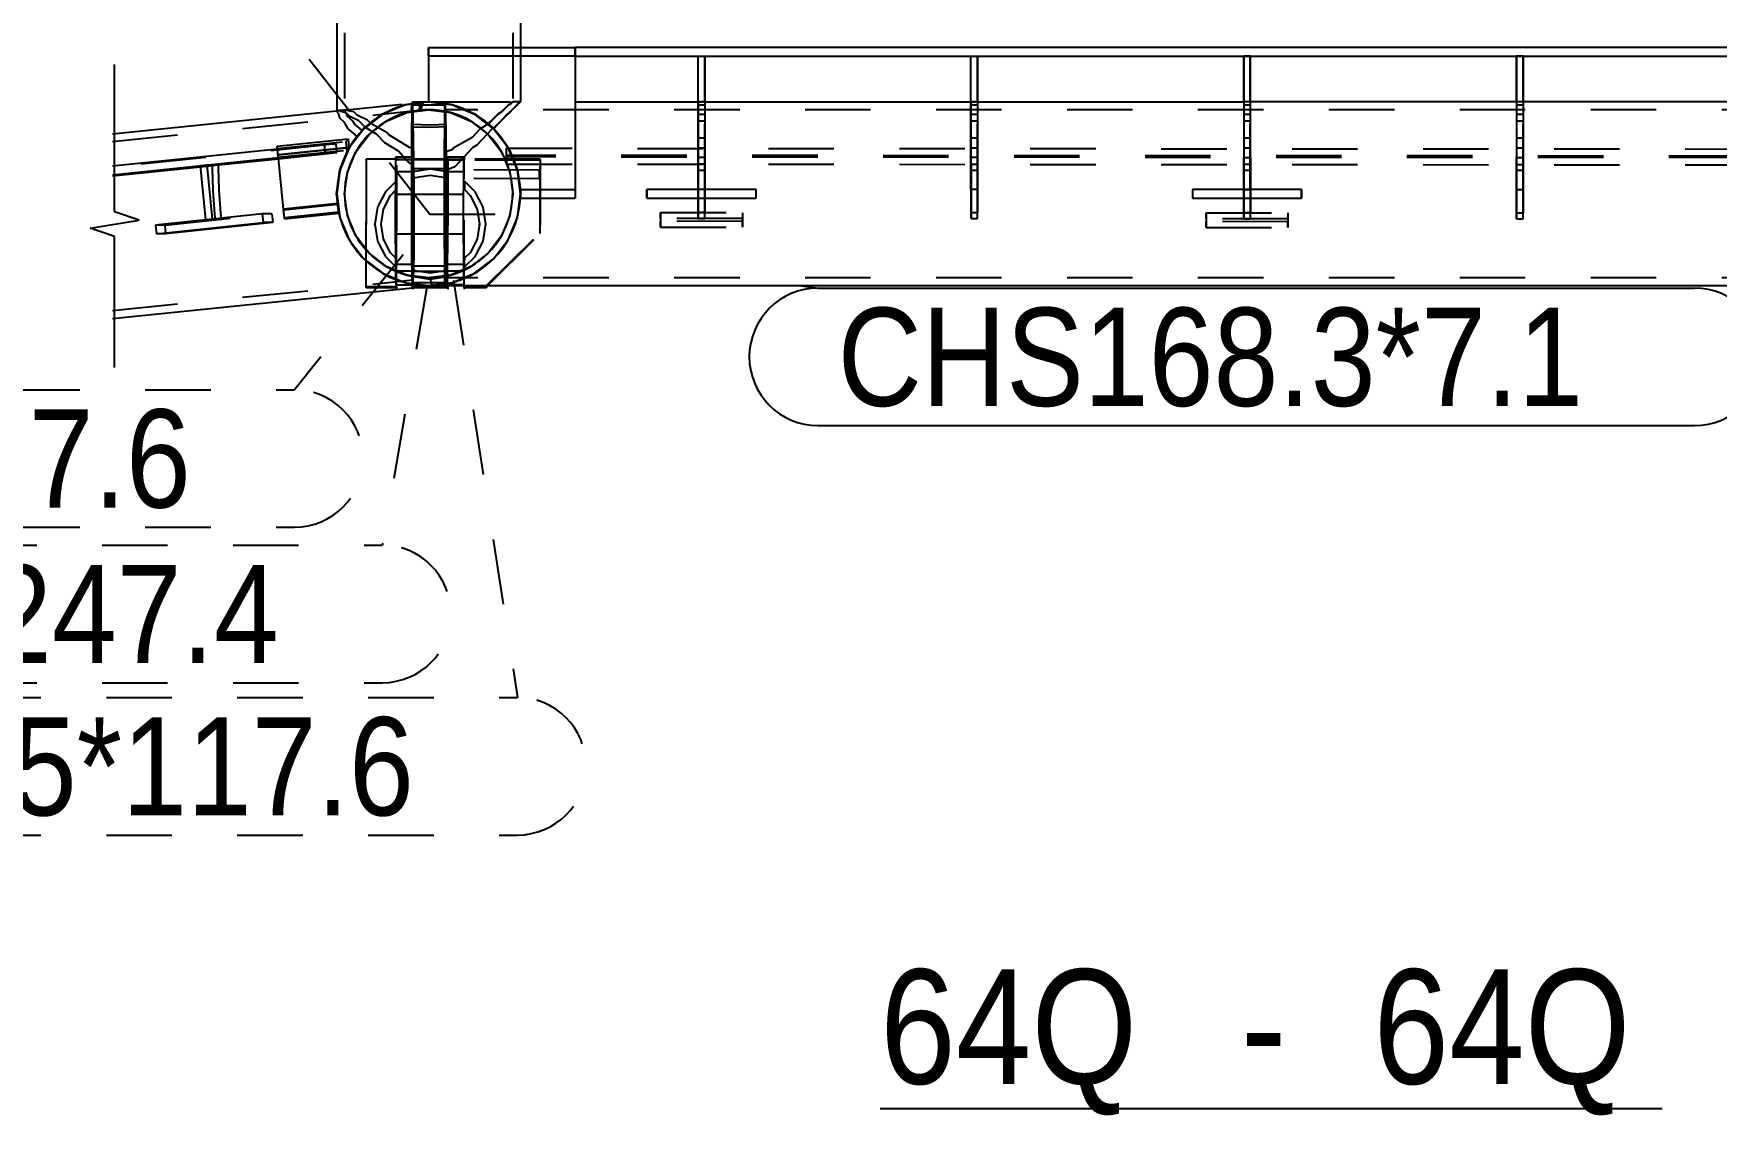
# Model space of a CAD drawing. Header units: millimetres. Extents: x 150000 to 150841, y 150000 to 150594.
# Drawn here: x 150608.1 to 150659.5, y 150157.4 to 150190.4 of the extents above; entities that cross this region are included whole.
import ezdxf

# ---------------------------------------------------------------- set-up
doc = ezdxf.new("R2010")
doc.units = ezdxf.units.MM
doc.linetypes.add('XKITLINE00', pattern=[0])
doc.linetypes.add('XKITLINE02', pattern=[4, 2, -2])
doc.styles.add('ARIAL', font='arial.ttf')

msp = doc.modelspace()

# ---------------------------------------------------------------- linework, layer by layer
at = {"color": 7, "linetype": 'XKITLINE02'}
for p, q in [((150617.599, 150226.449), (150617.599, 150188.065)), ((150622.734, 150226.449), (150622.734, 150188.346)), ((150620.201, 150184.907), (150613.971, 150192.907)), ((150620.166, 150190.006), (150620.166, 150189.739)), ((150622.97, 150190.006), (150622.97, 150188.345)), ((150624.638, 150189.739), (150624.638, 150190.006)), ((150624.638, 150190.006), (150624.638, 150190.006)), ((150624.638, 150190.006), (150624.638, 150189.739)), ((150624.638, 150189.739), (150624.638, 150190.006)), ((150628.399, 150188.346), (150628.399, 150189.739)), ((150628.599, 150188.346), (150628.599, 150189.739)), ((150628.599, 150189.739), (150628.599, 150189.739)), ((150636.732, 150188.346), (150636.732, 150189.739)), ((150636.932, 150188.346), (150636.932, 150189.739)), ((150636.932, 150189.739), (150636.932, 150189.739)), ((150645.066, 150188.346), (150645.066, 150189.739)), ((150645.266, 150188.346), (150645.266, 150189.739)), ((150645.266, 150189.739), (150645.266, 150189.739)), ((150653.399, 150188.346), (150653.399, 150189.739)), ((150653.599, 150188.346), (150653.599, 150189.739)), ((150653.599, 150189.739), (150653.599, 150189.739)), ((150610.504, 150187.127), (150619.668, 150188.064)), ((150617.363, 150188.066), (150619.668, 150188.302)), ((150617.363, 150188.037), (150617.422, 150188.09)), ((150617.422, 150188.09), (150617.438, 150188.091)), ((150617.422, 150188.09), (150617.438, 150188.077)), ((150617.438, 150188.091), (150617.654, 150188.113)), ((150617.438, 150188.077), (150617.478, 150188.045)), ((150617.637, 150188.009), (150617.478, 150188.045)), ((150617.599, 150188.065), (150617.654, 150188.113)), ((150617.599, 150188.065), (150617.641, 150188.022)), ((150617.777, 150187.882), (150617.637, 150188.009)), ((150617.641, 150188.022), (150617.669, 150187.918)), ((150617.654, 150188.113), (150617.705, 150188.073)), ((150617.669, 150187.918), (150617.843, 150187.765)), ((150617.876, 150188.033), (150617.705, 150188.073)), ((150618.03, 150187.759), (150617.777, 150187.882)), ((150617.979, 150187.94), (150617.876, 150188.033)), ((150618.295, 150187.787), (150617.979, 150187.94)), ((150618.764, 150187.963), (150618.183, 150187.517)), ((150619.441, 150188.243), (150618.764, 150187.963)), ((150618.822, 150188.005), (150619.434, 150188.259)), ((150618.882, 150187.758), (150619.502, 150188.014)), ((150619.434, 150188.259), (150620.096, 150188.346)), ((150620.166, 150188.339), (150619.441, 150188.243)), ((150619.502, 150188.014), (150620.166, 150188.102)), ((150619.647, 150188.248), (150619.644, 150188.033)), ((150619.645, 150188.033), (150619.647, 150188.227)), ((150619.648, 150188.271), (150619.647, 150188.248)), ((150619.647, 150188.227), (150619.649, 150188.271)), ((150619.647, 150188.248), (150619.896, 150188.248)), ((150619.657, 150187.51), (150619.66, 150187.948)), ((150619.66, 150187.948), (150619.661, 150187.963)), ((150619.664, 150188.243), (150619.661, 150188.035)), ((150619.661, 150187.963), (150619.664, 150188.218)), ((150619.661, 150187.74), (150619.665, 150187.987)), ((150619.668, 150188.302), (150619.664, 150188.218)), ((150619.664, 150188.243), (150619.665, 150188.273)), ((150620.664, 150188.243), (150619.664, 150188.243)), ((150619.665, 150187.987), (150619.668, 150188.064)), ((150619.666, 150188.29), (150619.668, 150188.339)), ((150619.668, 150188.339), (150620.04, 150188.339)), ((150619.668, 150188.339), (150619.704, 150186.575)), ((150619.672, 150188.194), (150619.668, 150188.302)), ((150619.668, 150188.064), (150619.672, 150187.965)), ((150619.676, 150187.901), (150619.672, 150188.194)), ((150619.672, 150187.965), (150619.676, 150187.696)), ((150619.68, 150187.443), (150619.676, 150187.901)), ((150619.896, 150188.248), (150619.861, 150188.062)), ((150619.889, 150188.302), (150619.876, 150188.25)), ((150619.876, 150188.25), (150619.896, 150188.248)), ((150619.937, 150188.072), (150619.966, 150188.259)), ((150619.966, 150188.259), (150620.001, 150188.317)), ((150620.166, 150188.356), (150620.897, 150188.259)), ((150620.166, 150188.356), (150620.166, 150188.355)), ((150620.166, 150188.355), (150620.166, 150188.356)), ((150620.166, 150188.339), (150620.167, 150188.339)), ((150620.892, 150188.243), (150620.166, 150188.339)), ((150620.166, 150188.102), (150620.831, 150188.014)), ((150620.216, 150188.339), (150620.668, 150188.339)), ((150620.657, 150187.517), (150620.66, 150187.963)), ((150620.66, 150187.963), (150620.664, 150188.243)), ((150620.664, 150188.243), (150620.661, 150188.037)), ((150620.664, 150188.014), (150620.661, 150187.758)), ((150620.664, 150188.243), (150620.665, 150188.273)), ((150620.664, 150188.243), (150620.665, 150188.273)), ((150620.668, 150188.102), (150620.664, 150188.014)), ((150620.665, 150188.28), (150620.668, 150188.339)), ((150620.665, 150188.28), (150620.668, 150188.339)), ((150620.668, 150188.339), (150620.704, 150186.575)), ((150620.668, 150188.339), (150624.637, 150188.339)), ((150620.668, 150188.339), (150620.672, 150188.243)), ((150669.667, 150188.102), (150620.668, 150188.102)), ((150620.672, 150188.014), (150620.668, 150188.102)), ((150620.672, 150188.243), (150620.676, 150187.963)), ((150620.675, 150187.758), (150620.672, 150188.014)), ((150620.676, 150187.963), (150620.679, 150187.517)), ((150620.831, 150188.014), (150621.45, 150187.758)), ((150621.569, 150187.963), (150620.892, 150188.243)), ((150620.897, 150188.259), (150621.577, 150187.977)), ((150622.135, 150187.529), (150621.569, 150187.963)), ((150621.577, 150187.977), (150621.706, 150187.878)), ((150622.301, 150187.977), (150621.976, 150187.671)), ((150622.032, 150187.706), (150622.288, 150187.977)), ((150622.144, 150187.543), (150622.556, 150187.933)), ((150622.204, 150187.581), (150622.579, 150187.977)), ((150622.288, 150187.977), (150622.425, 150188.056)), ((150622.354, 150188.005), (150622.301, 150187.977)), ((150622.354, 150188.005), (150622.628, 150188.259)), ((150622.425, 150188.056), (150622.613, 150188.259)), ((150622.582, 150187.977), (150622.556, 150187.933)), ((150622.579, 150187.977), (150622.633, 150188.009)), ((150622.855, 150188.23), (150622.582, 150187.977)), ((150622.613, 150188.259), (150622.664, 150188.277)), ((150622.734, 150188.346), (150622.628, 150188.259)), ((150622.633, 150188.009), (150622.865, 150188.259)), ((150622.664, 150188.277), (150622.726, 150188.356)), ((150622.726, 150188.356), (150622.962, 150188.356)), ((150622.726, 150188.356), (150622.734, 150188.346)), ((150622.866, 150188.259), (150622.855, 150188.23)), ((150622.865, 150188.259), (150622.895, 150188.27)), ((150622.97, 150188.345), (150622.866, 150188.259)), ((150622.962, 150188.356), (150622.895, 150188.27)), ((150622.97, 150188.345), (150622.962, 150188.356)), ((150628.399, 150188.346), (150628.399, 150185.667)), ((150628.599, 150188.346), (150628.399, 150188.346)), ((150628.399, 150188.339), (150628.599, 150188.339)), ((150628.399, 150188.25), (150628.599, 150188.25)), ((150628.399, 150187.969), (150628.599, 150187.969)), ((150628.599, 150185.667), (150628.599, 150188.346)), ((150636.732, 150188.346), (150636.732, 150185.667)), ((150636.932, 150188.346), (150636.732, 150188.346)), ((150636.732, 150188.339), (150636.932, 150188.339)), ((150636.732, 150188.25), (150636.932, 150188.25)), ((150636.732, 150187.969), (150636.932, 150187.969)), ((150636.932, 150185.667), (150636.932, 150188.346)), ((150645.066, 150188.346), (150645.066, 150185.667)), ((150645.266, 150188.346), (150645.066, 150188.346)), ((150645.266, 150188.339), (150645.066, 150188.339)), ((150645.066, 150188.25), (150645.266, 150188.25)), ((150645.066, 150187.969), (150645.266, 150187.969)), ((150645.266, 150185.667), (150645.266, 150188.346)), ((150653.399, 150188.346), (150653.399, 150185.667)), ((150653.599, 150188.346), (150653.399, 150188.346)), ((150653.599, 150188.339), (150653.399, 150188.339)), ((150653.399, 150188.25), (150653.599, 150188.25)), ((150653.399, 150187.969), (150653.599, 150187.969)), ((150653.599, 150185.667), (150653.599, 150188.346)), ((150618.183, 150187.517), (150617.737, 150186.936)), ((150617.843, 150187.765), (150617.908, 150187.651)), ((150617.908, 150187.651), (150618.128, 150187.472)), ((150617.943, 150186.818), (150618.351, 150187.35)), ((150618.239, 150187.557), (150618.03, 150187.759)), ((150618.577, 150187.359), (150618.239, 150187.557)), ((150618.401, 150187.683), (150618.295, 150187.787)), ((150618.351, 150187.35), (150618.882, 150187.758)), ((150618.9, 150187.392), (150618.401, 150187.683)), ((150618.832, 150187.092), (150618.577, 150187.359)), ((150618.944, 150187.346), (150618.9, 150187.392)), ((150619.655, 150186.936), (150619.657, 150187.51)), ((150619.658, 150187.339), (150619.661, 150187.74)), ((150619.667, 150187.584), (150619.665, 150187.649)), ((150619.665, 150186.939), (150619.665, 150187.649)), ((150620.237, 150187.632), (150619.665, 150187.649)), ((150619.667, 150187.584), (150619.667, 150186.433)), ((150619.667, 150187.584), (150620.244, 150187.567)), ((150619.676, 150187.696), (150619.679, 150187.277)), ((150619.682, 150186.852), (150619.68, 150187.443)), ((150620.698, 150187.652), (150620.237, 150187.632)), ((150620.244, 150187.567), (150620.7, 150187.586)), ((150620.654, 150186.936), (150620.657, 150187.517)), ((150620.658, 150187.35), (150620.655, 150186.818)), ((150620.661, 150187.758), (150620.658, 150187.35)), ((150620.678, 150187.35), (150620.675, 150187.758)), ((150620.68, 150186.818), (150620.678, 150187.35)), ((150620.679, 150187.517), (150620.681, 150186.936)), ((150620.698, 150186.825), (150620.698, 150187.652)), ((150620.7, 150187.586), (150620.698, 150187.652)), ((150620.7, 150186.222), (150620.7, 150187.586)), ((150621.45, 150187.758), (150621.982, 150187.35)), ((150621.511, 150187.278), (150621.748, 150187.529)), ((150621.635, 150187.015), (150622.121, 150187.529)), ((150621.748, 150187.529), (150622.032, 150187.706)), ((150622.154, 150187.522), (150621.877, 150187.764)), ((150621.982, 150187.35), (150622.39, 150186.818)), ((150622.032, 150187.628), (150622.144, 150187.543)), ((150622.121, 150187.529), (150622.204, 150187.581)), ((150622.15, 150187.517), (150622.135, 150187.529)), ((150622.596, 150186.936), (150622.15, 150187.517)), ((150622.396, 150187.245), (150622.154, 150187.522)), ((150628.399, 150187.764), (150628.599, 150187.764)), ((150636.732, 150187.764), (150636.932, 150187.764)), ((150645.066, 150187.764), (150645.266, 150187.764)), ((150653.399, 150187.764), (150653.599, 150187.764)), ((150617.339, 150187.059), (150610.504, 150186.347)), ((150615.546, 150186.921), (150615.539, 150186.991)), ((150615.546, 150186.921), (150617.641, 150187.132)), ((150615.573, 150186.655), (150615.546, 150186.921)), ((150615.547, 150186.911), (150616.972, 150187.059)), ((150615.566, 150186.724), (150617.73, 150186.943)), ((150615.573, 150186.655), (150617.668, 150186.867)), ((150616.972, 150187.059), (150616.999, 150186.794)), ((150616.972, 150187.059), (150617.339, 150187.059)), ((150617.365, 150186.793), (150617.339, 150187.059)), ((150617.737, 150186.936), (150617.457, 150186.26)), ((150617.641, 150187.132), (150617.703, 150187.21)), ((150617.668, 150186.867), (150617.641, 150187.132)), ((150617.668, 150186.867), (150617.729, 150186.945)), ((150619.249, 150186.837), (150618.832, 150187.092)), ((150618.944, 150187.346), (150619.571, 150186.963)), ((150619.516, 150186.516), (150619.249, 150186.837)), ((150619.571, 150186.963), (150619.665, 150186.939)), ((150619.653, 150186.258), (150619.655, 150186.933)), ((150619.655, 150186.933), (150619.655, 150186.936)), ((150619.656, 150186.811), (150619.658, 150187.339)), ((150619.665, 150186.939), (150619.665, 150186.879)), ((150619.665, 150186.879), (150619.667, 150186.433)), ((150619.679, 150187.277), (150619.681, 150186.736)), ((150619.684, 150186.167), (150619.682, 150186.852)), ((150620.653, 150186.26), (150620.654, 150186.936)), ((150620.681, 150186.936), (150620.683, 150186.26)), ((150620.698, 150186.825), (150620.899, 150186.902)), ((150620.899, 150186.902), (150620.939, 150186.945)), ((150620.939, 150186.945), (150621.511, 150187.278)), ((150621.515, 150186.945), (150620.967, 150186.354)), ((150621.635, 150187.015), (150621.515, 150186.945)), ((150622.545, 150186.66), (150622.545, 150186.925)), ((150622.545, 150186.925), (150668.051, 150186.897)), ((150622.545, 150186.707), (150622.545, 150186.925)), ((150622.876, 150186.26), (150622.596, 150186.936)), ((150628.399, 150187.245), (150628.599, 150187.245)), ((150628.399, 150186.94), (150628.599, 150186.94)), ((150636.732, 150187.245), (150636.932, 150187.245)), ((150636.732, 150186.94), (150636.932, 150186.94)), ((150645.066, 150187.245), (150645.266, 150187.245)), ((150645.066, 150186.94), (150645.266, 150186.94)), ((150653.399, 150187.245), (150653.599, 150187.245)), ((150653.399, 150186.94), (150653.599, 150186.94)), ((150613.194, 150186.398), (150613.39, 150186.418)), ((150613.194, 150186.398), (150613.553, 150186.397)), ((150613.198, 150186.36), (150613.75, 150186.417)), ((150613.39, 150186.418), (150613.391, 150186.418)), ((150613.553, 150186.397), (150613.549, 150186.314)), ((150613.553, 150186.397), (150613.75, 150186.417)), ((150615.573, 150186.655), (150615.566, 150186.726)), ((150615.574, 150186.646), (150616.999, 150186.794)), ((150615.578, 150186.607), (150617.365, 150186.793)), ((150617.365, 150186.793), (150616.999, 150186.794)), ((150617.686, 150186.198), (150617.943, 150186.818)), ((150618.255, 150186.597), (150618.253, 150182.7)), ((150619.182, 150186.597), (150618.255, 150186.597)), ((150618.257, 150186.564), (150618.255, 150186.597)), ((150618.255, 150182.664), (150618.257, 150186.359)), ((150619.161, 150186.319), (150619.164, 150186.584)), ((150619.164, 150186.584), (150619.167, 150186.667)), ((150619.164, 150186.584), (150619.664, 150186.584)), ((150619.167, 150186.667), (150619.667, 150186.667)), ((150619.167, 150186.667), (150619.179, 150186.651)), ((150619.179, 150186.651), (150619.679, 150186.651)), ((150619.179, 150186.651), (150619.184, 150186.564)), ((150619.18, 150182.7), (150619.182, 150186.597)), ((150619.184, 150186.408), (150619.181, 150182.664)), ((150619.184, 150186.564), (150619.182, 150186.597)), ((150619.184, 150186.214), (150619.184, 150186.408)), ((150619.516, 150186.516), (150619.667, 150186.433)), ((150619.654, 150186.193), (150619.656, 150186.811)), ((150619.664, 150186.584), (150619.661, 150186.319)), ((150619.667, 150186.667), (150619.664, 150186.584)), ((150619.679, 150186.651), (150619.667, 150186.667)), ((150619.679, 150186.651), (150619.684, 150186.563)), ((150619.68, 150182.729), (150619.682, 150186.597)), ((150619.681, 150186.736), (150619.682, 150186.109)), ((150619.681, 150182.664), (150619.684, 150186.434)), ((150620.749, 150186.597), (150619.682, 150186.597)), ((150619.684, 150186.563), (150619.682, 150186.597)), ((150619.684, 150186.214), (150619.684, 150186.434)), ((150620.704, 150186.575), (150619.704, 150186.575)), ((150619.707, 150186.294), (150619.704, 150186.575)), ((150620.655, 150186.818), (150620.654, 150186.198)), ((150620.682, 150186.198), (150620.68, 150186.818)), ((150620.7, 150186.264), (150620.698, 150186.825)), ((150620.707, 150186.294), (150620.704, 150186.575)), ((150620.728, 150186.319), (150620.731, 150186.584)), ((150620.731, 150186.584), (150620.734, 150186.667)), ((150620.731, 150186.584), (150621.231, 150186.584)), ((150620.734, 150186.667), (150620.746, 150186.651)), ((150620.734, 150186.667), (150621.234, 150186.667)), ((150620.967, 150186.354), (150620.735, 150186.264)), ((150620.746, 150186.651), (150620.75, 150186.562)), ((150620.746, 150186.651), (150621.246, 150186.651)), ((150620.746, 150182.7), (150620.749, 150186.597)), ((150620.75, 150186.562), (150620.748, 150182.664)), ((150620.749, 150186.597), (150620.75, 150186.562)), ((150620.75, 150186.562), (150620.75, 150186.214)), ((150621.25, 150186.562), (150620.75, 150186.562)), ((150621.231, 150186.584), (150621.228, 150186.319)), ((150621.234, 150186.667), (150621.231, 150186.584)), ((150621.246, 150186.651), (150621.234, 150186.667)), ((150621.246, 150186.651), (150621.25, 150186.562)), ((150621.246, 150182.729), (150621.249, 150186.597)), ((150621.248, 150182.664), (150621.25, 150186.562)), ((150621.25, 150186.562), (150621.249, 150186.597)), ((150623.575, 150186.597), (150621.249, 150186.597)), ((150623.577, 150186.562), (150621.25, 150186.562)), ((150621.25, 150186.214), (150621.25, 150186.562)), ((150622.39, 150186.818), (150622.647, 150186.198)), ((150622.545, 150186.442), (150622.545, 150186.707)), ((150668.051, 150186.68), (150622.545, 150186.707)), ((150668.051, 150186.632), (150622.545, 150186.66)), ((150622.545, 150186.66), (150622.545, 150186.442)), ((150622.545, 150186.442), (150668.051, 150186.415)), ((150623.574, 150184.357), (150623.575, 150186.597)), ((150623.575, 150186.597), (150623.577, 150186.562)), ((150623.577, 150186.562), (150623.576, 150184.321)), ((150628.402, 150186.438), (150628.401, 150184.781)), ((150628.402, 150186.438), (150628.402, 150186.655)), ((150628.402, 150186.655), (150628.602, 150186.654)), ((150628.402, 150186.264), (150628.402, 150186.655)), ((150628.602, 150186.438), (150628.402, 150186.438)), ((150628.601, 150184.781), (150628.602, 150186.438)), ((150628.602, 150186.438), (150628.602, 150186.654)), ((150628.602, 150186.654), (150628.602, 150186.26)), ((150636.735, 150186.433), (150636.734, 150184.776)), ((150636.735, 150186.433), (150636.735, 150186.649)), ((150636.735, 150186.649), (150636.935, 150186.649)), ((150636.735, 150186.264), (150636.735, 150186.649)), ((150636.935, 150186.433), (150636.735, 150186.433)), ((150636.934, 150184.776), (150636.935, 150186.433)), ((150636.935, 150186.433), (150636.935, 150186.649)), ((150636.935, 150186.649), (150636.935, 150186.264)), ((150645.068, 150186.428), (150645.067, 150184.771)), ((150645.068, 150186.428), (150645.068, 150186.644)), ((150645.068, 150186.644), (150645.268, 150186.644)), ((150645.068, 150186.264), (150645.068, 150186.644)), ((150645.268, 150186.428), (150645.068, 150186.428)), ((150645.267, 150184.771), (150645.268, 150186.428)), ((150645.268, 150186.428), (150645.268, 150186.644)), ((150645.268, 150186.644), (150645.268, 150186.26)), ((150653.402, 150186.423), (150653.401, 150184.766)), ((150653.402, 150186.423), (150653.402, 150186.639)), ((150653.402, 150186.639), (150653.602, 150186.639)), ((150653.402, 150186.264), (150653.402, 150186.639)), ((150653.602, 150186.423), (150653.402, 150186.423)), ((150653.601, 150184.766), (150653.602, 150186.423)), ((150653.602, 150186.423), (150653.602, 150186.639)), ((150653.602, 150186.639), (150653.602, 150186.264)), ((150613.549, 150186.314), (150613.569, 150185.639)), ((150617.457, 150186.26), (150617.361, 150185.534)), ((150617.598, 150185.534), (150617.686, 150186.198)), ((150619.167, 150185.915), (150618.847, 150185.597)), ((150619.158, 150185.38), (150619.159, 150185.903)), ((150619.159, 150185.903), (150619.161, 150186.319)), ((150619.167, 150185.651), (150619.167, 150185.915)), ((150619.167, 150185.91), (150619.167, 150185.915)), ((150619.184, 150186.214), (150619.684, 150186.214)), ((150619.184, 150186.212), (150619.184, 150186.214)), ((150619.652, 150185.534), (150619.653, 150186.258)), ((150619.654, 150185.534), (150619.654, 150186.193)), ((150619.659, 150185.903), (150619.658, 150185.38)), ((150619.661, 150186.319), (150619.659, 150185.903)), ((150619.682, 150186.109), (150619.683, 150185.44)), ((150619.684, 150186.214), (150619.684, 150186.212)), ((150619.684, 150185.436), (150619.684, 150186.167)), ((150620.217, 150186.291), (150619.694, 150186.209)), ((150619.7, 150186.003), (150619.694, 150186.209)), ((150619.694, 150186.206), (150619.694, 150186.209)), ((150619.7, 150186.003), (150619.752, 150186.029)), ((150619.7, 150185.998), (150619.7, 150186.003)), ((150620.707, 150186.294), (150619.707, 150186.294)), ((150619.707, 150186.294), (150619.709, 150185.856)), ((150619.709, 150185.856), (150619.71, 150185.311)), ((150619.752, 150186.029), (150620.217, 150186.102)), ((150620.74, 150186.209), (150620.217, 150186.291)), ((150620.217, 150186.102), (150620.681, 150186.029)), ((150620.652, 150185.534), (150620.653, 150186.26)), ((150620.654, 150186.198), (150620.653, 150185.534)), ((150620.681, 150186.029), (150620.733, 150186.003)), ((150620.682, 150185.534), (150620.682, 150186.198)), ((150620.683, 150186.26), (150620.684, 150185.534)), ((150620.735, 150186.264), (150620.7, 150186.222)), ((150620.7, 150186.222), (150620.7, 150186.264)), ((150620.709, 150185.856), (150620.707, 150186.294)), ((150620.71, 150185.311), (150620.709, 150185.856)), ((150620.724, 150185.38), (150620.726, 150185.903)), ((150620.726, 150185.903), (150620.728, 150186.319)), ((150620.74, 150186.209), (150620.733, 150186.003)), ((150620.733, 150186.003), (150620.734, 150185.997)), ((150620.74, 150186.206), (150620.74, 150186.209)), ((150620.75, 150186.214), (150621.25, 150186.214)), ((150620.75, 150186.214), (150620.75, 150186.211)), ((150621.226, 150185.903), (150621.224, 150185.38)), ((150621.228, 150186.319), (150621.226, 150185.903)), ((150621.25, 150185.997), (150621.251, 150186.262)), ((150621.25, 150186.214), (150621.25, 150186.211)), ((150623.547, 150185.996), (150621.25, 150185.997)), ((150621.25, 150185.997), (150621.251, 150185.99)), ((150623.547, 150186.261), (150621.251, 150186.262)), ((150621.251, 150186.262), (150621.251, 150186.259)), ((150621.267, 150185.651), (150621.267, 150185.915)), ((150621.267, 150185.908), (150621.267, 150185.915)), ((150621.586, 150185.597), (150621.267, 150185.915)), ((150622.647, 150186.198), (150622.734, 150185.534)), ((150622.971, 150185.534), (150622.876, 150186.26)), ((150623.547, 150185.996), (150623.547, 150186.261)), ((150623.548, 150186.257), (150623.547, 150186.261)), ((150623.548, 150185.989), (150623.547, 150185.996)), ((150628.399, 150186.261), (150628.599, 150186.261)), ((150628.401, 150185.534), (150628.402, 150186.264)), ((150628.602, 150186.26), (150628.601, 150185.534)), ((150636.732, 150186.261), (150636.932, 150186.261)), ((150636.734, 150185.534), (150636.735, 150186.264)), ((150636.935, 150186.264), (150636.934, 150185.534)), ((150645.066, 150186.261), (150645.266, 150186.261)), ((150645.068, 150185.534), (150645.068, 150186.264)), ((150645.268, 150186.26), (150645.268, 150185.534)), ((150653.399, 150186.261), (150653.599, 150186.261)), ((150653.401, 150185.534), (150653.402, 150186.264)), ((150653.602, 150186.264), (150653.601, 150185.534)), ((150613.569, 150185.639), (150613.626, 150184.914)), ((150617.361, 150185.534), (150617.457, 150184.808)), ((150617.686, 150184.869), (150617.598, 150185.534)), ((150618.847, 150185.597), (150618.606, 150185.128)), ((150618.787, 150185.069), (150619, 150185.486)), ((150619, 150185.486), (150619.167, 150185.651)), ((150619.157, 150184.806), (150619.158, 150185.38)), ((150619.167, 150185.643), (150619.167, 150185.651)), ((150619.652, 150185.53), (150619.652, 150185.534)), ((150619.653, 150184.808), (150619.652, 150185.53)), ((150619.654, 150185.526), (150619.654, 150185.534)), ((150619.654, 150184.857), (150619.654, 150185.526)), ((150619.658, 150185.38), (150619.657, 150184.806)), ((150619.683, 150185.44), (150619.682, 150184.773)), ((150619.684, 150184.708), (150619.684, 150185.436)), ((150619.71, 150185.311), (150619.71, 150184.72)), ((150620.653, 150184.808), (150620.652, 150185.534)), ((150620.653, 150185.534), (150620.654, 150184.869)), ((150620.682, 150184.869), (150620.682, 150185.534)), ((150620.684, 150185.534), (150620.683, 150184.808)), ((150620.71, 150184.72), (150620.71, 150185.311)), ((150620.724, 150184.806), (150620.724, 150185.38)), ((150621.224, 150185.38), (150621.224, 150184.806)), ((150621.267, 150185.641), (150621.267, 150185.651)), ((150621.267, 150185.651), (150621.433, 150185.486)), ((150621.433, 150185.486), (150621.646, 150185.069)), ((150621.827, 150185.128), (150621.586, 150185.597)), ((150622.734, 150185.534), (150622.647, 150184.869)), ((150622.876, 150184.808), (150622.971, 150185.534)), ((150626.833, 150185.401), (150626.833, 150185.667)), ((150628.401, 150184.959), (150628.401, 150185.534)), ((150628.599, 150185.667), (150628.599, 150185.667)), ((150628.601, 150185.534), (150628.601, 150184.959)), ((150630.166, 150185.401), (150630.166, 150185.667)), ((150636.734, 150184.954), (150636.734, 150185.534)), ((150636.932, 150185.667), (150636.932, 150185.667)), ((150636.934, 150185.534), (150636.934, 150184.954)), ((150643.5, 150185.667), (150643.5, 150185.401)), ((150645.067, 150184.949), (150645.068, 150185.534)), ((150645.266, 150185.667), (150645.266, 150185.667)), ((150645.268, 150185.534), (150645.267, 150184.949)), ((150646.833, 150185.667), (150646.833, 150185.401)), ((150653.401, 150184.944), (150653.401, 150185.534)), ((150653.599, 150185.667), (150653.599, 150185.667)), ((150653.601, 150185.534), (150653.601, 150184.944)), ((150612.112, 150184.579), (150615.38, 150184.919)), ((150613.626, 150184.914), (150613.648, 150184.739)), ((150613.844, 150184.76), (150613.84, 150184.79)), ((150615.733, 150185.066), (150617.392, 150185.234)), ((150615.733, 150185.068), (150615.733, 150185.066)), ((150615.733, 150185.067), (150615.733, 150185.068)), ((150615.733, 150185.066), (150615.733, 150185.067)), ((150615.736, 150185.038), (150615.733, 150185.067)), ((150617.395, 150185.206), (150615.736, 150185.038)), ((150615.76, 150184.802), (150615.736, 150185.038)), ((150615.763, 150184.773), (150615.76, 150184.802)), ((150617.395, 150185.206), (150617.392, 150185.235)), ((150617.418, 150184.97), (150617.395, 150185.206)), ((150617.421, 150184.941), (150617.418, 150184.97)), ((150617.457, 150184.808), (150617.737, 150184.131)), ((150617.943, 150184.25), (150617.686, 150184.869)), ((150618.606, 150185.128), (150618.523, 150184.608)), ((150618.713, 150184.608), (150618.787, 150185.069)), ((150619.158, 150184.242), (150619.157, 150184.806)), ((150619.653, 150184.799), (150619.653, 150184.808)), ((150619.655, 150184.114), (150619.653, 150184.799)), ((150619.656, 150184.23), (150619.654, 150184.857)), ((150619.657, 150184.806), (150619.658, 150184.242)), ((150620.654, 150184.131), (150620.653, 150184.808)), ((150620.654, 150184.869), (150620.655, 150184.25)), ((150620.68, 150184.25), (150620.682, 150184.869)), ((150620.683, 150184.808), (150620.681, 150184.131)), ((150620.725, 150184.242), (150620.724, 150184.806)), ((150621.224, 150184.806), (150621.225, 150184.242)), ((150621.646, 150185.069), (150621.719, 150184.608)), ((150621.909, 150184.608), (150621.827, 150185.128)), ((150622.647, 150184.869), (150622.39, 150184.25)), ((150622.596, 150184.131), (150622.876, 150184.808)), ((150627.251, 150184.96), (150629.751, 150184.958)), ((150627.251, 150184.782), (150627.251, 150184.96)), ((150627.251, 150184.96), (150627.251, 150184.695)), ((150629.751, 150184.78), (150627.251, 150184.782)), ((150627.251, 150184.782), (150627.251, 150184.517)), ((150628.401, 150184.781), (150628.401, 150184.959)), ((150628.601, 150184.959), (150628.401, 150184.959)), ((150628.401, 150184.781), (150628.601, 150184.781)), ((150628.601, 150184.781), (150628.601, 150184.959)), ((150629.751, 150184.958), (150629.751, 150184.78)), ((150629.751, 150184.958), (150629.751, 150184.693)), ((150629.751, 150184.78), (150629.751, 150184.515)), ((150636.734, 150184.776), (150636.734, 150184.954)), ((150636.934, 150184.954), (150636.734, 150184.954)), ((150636.934, 150184.776), (150636.934, 150184.954)), ((150643.917, 150184.95), (150646.417, 150184.948)), ((150643.917, 150184.772), (150643.917, 150184.95)), ((150643.917, 150184.95), (150643.917, 150184.685)), ((150645.067, 150184.771), (150645.067, 150184.949)), ((150645.267, 150184.949), (150645.067, 150184.949)), ((150645.267, 150184.771), (150645.267, 150184.949)), ((150646.417, 150184.948), (150646.417, 150184.77)), ((150646.417, 150184.948), (150646.417, 150184.683)), ((150653.401, 150184.766), (150653.401, 150184.944)), ((150653.601, 150184.944), (150653.401, 150184.944)), ((150653.601, 150184.766), (150653.601, 150184.944)), ((150612.112, 150184.579), (150611.825, 150184.58)), ((150612.139, 150184.314), (150612.112, 150184.579)), ((150613.361, 150184.74), (150613.557, 150184.76)), ((150613.361, 150184.74), (150613.648, 150184.739)), ((150613.557, 150184.76), (150613.844, 150184.76)), ((150613.648, 150184.739), (150613.844, 150184.76)), ((150618.524, 150184.587), (150618.523, 150184.608)), ((150618.523, 150184.608), (150618.605, 150184.087)), ((150618.714, 150184.587), (150618.713, 150184.608)), ((150618.786, 150184.146), (150618.713, 150184.608)), ((150619.682, 150184.773), (150619.681, 150184.155)), ((150619.682, 150184.032), (150619.684, 150184.708)), ((150619.71, 150184.72), (150619.71, 150184.15)), ((150620.709, 150184.15), (150620.71, 150184.72)), ((150621.719, 150184.608), (150621.645, 150184.146)), ((150621.72, 150184.585), (150621.719, 150184.608)), ((150621.826, 150184.087), (150621.909, 150184.608)), ((150621.91, 150184.585), (150621.909, 150184.608)), ((150621.936, 150182.729), (150623.574, 150184.357)), ((150621.973, 150182.729), (150623.576, 150184.321)), ((150623.576, 150184.321), (150623.574, 150184.357)), ((150629.751, 150184.693), (150627.251, 150184.695)), ((150627.251, 150184.517), (150627.251, 150184.695)), ((150627.251, 150184.517), (150629.751, 150184.515)), ((150629.751, 150184.515), (150629.751, 150184.693)), ((150636.734, 150184.776), (150636.934, 150184.776)), ((150646.417, 150184.77), (150643.917, 150184.772)), ((150643.917, 150184.772), (150643.917, 150184.507)), ((150646.417, 150184.683), (150643.917, 150184.685)), ((150643.917, 150184.507), (150643.917, 150184.685)), ((150643.917, 150184.507), (150646.417, 150184.505)), ((150645.067, 150184.771), (150645.267, 150184.771)), ((150646.417, 150184.77), (150646.417, 150184.505)), ((150646.417, 150184.505), (150646.417, 150184.683)), ((150653.401, 150184.766), (150653.601, 150184.766)), ((150617.737, 150184.131), (150618.183, 150183.55)), ((150618.351, 150183.718), (150617.943, 150184.25)), ((150618.605, 150184.087), (150618.845, 150183.618)), ((150618.999, 150183.729), (150618.786, 150184.146)), ((150619.16, 150183.751), (150619.158, 150184.242)), ((150619.162, 150183.383), (150619.16, 150183.751)), ((150619.657, 150183.55), (150619.655, 150184.114)), ((150619.658, 150183.688), (150619.656, 150184.23)), ((150619.658, 150184.242), (150619.66, 150183.751)), ((150619.66, 150183.751), (150619.662, 150183.383)), ((150619.681, 150184.155), (150619.679, 150183.627)), ((150619.68, 150183.456), (150619.682, 150184.032)), ((150619.71, 150184.15), (150619.708, 150183.666)), ((150620.657, 150183.55), (150620.654, 150184.131)), ((150620.655, 150184.25), (150620.658, 150183.718)), ((150620.678, 150183.718), (150620.68, 150184.25)), ((150620.681, 150184.131), (150620.679, 150183.55)), ((150620.708, 150183.666), (150620.709, 150184.15)), ((150620.726, 150183.751), (150620.725, 150184.242)), ((150620.729, 150183.383), (150620.726, 150183.751)), ((150621.225, 150184.242), (150621.226, 150183.751)), ((150621.226, 150183.751), (150621.229, 150183.383)), ((150621.645, 150184.146), (150621.432, 150183.729)), ((150621.585, 150183.618), (150621.826, 150184.087)), ((150622.39, 150184.25), (150621.982, 150183.718)), ((150622.15, 150183.55), (150622.596, 150184.131)), ((150619.389, 150183.67), (150616.064, 150179.55)), ((150618.183, 150183.55), (150618.764, 150183.105)), ((150618.882, 150183.31), (150618.351, 150183.718)), ((150618.845, 150183.618), (150619.165, 150183.3)), ((150619.502, 150183.053), (150618.882, 150183.31)), ((150619.165, 150183.564), (150618.999, 150183.729)), ((150619.162, 150183.383), (150619.662, 150183.383)), ((150619.165, 150183.181), (150619.162, 150183.383)), ((150619.165, 150183.564), (150619.165, 150183.3)), ((150619.167, 150183.531), (150619.165, 150183.564)), ((150619.165, 150183.3), (150619.167, 150183.264)), ((150619.657, 150183.523), (150619.657, 150183.55)), ((150619.66, 150183.105), (150619.657, 150183.523)), ((150619.661, 150183.269), (150619.658, 150183.688)), ((150619.665, 150183.001), (150619.661, 150183.269)), ((150619.662, 150183.383), (150619.665, 150183.181)), ((150619.679, 150183.627), (150619.676, 150183.226)), ((150619.676, 150183.018), (150619.68, 150183.456)), ((150619.705, 150183.322), (150619.702, 150183.158)), ((150619.708, 150183.666), (150619.705, 150183.322)), ((150620.705, 150183.322), (150619.705, 150183.322)), ((150620.66, 150183.105), (150620.657, 150183.55)), ((150620.658, 150183.718), (150620.661, 150183.31)), ((150620.661, 150183.31), (150620.664, 150183.053)), ((150620.672, 150183.053), (150620.675, 150183.31)), ((150620.675, 150183.31), (150620.678, 150183.718)), ((150620.679, 150183.55), (150620.676, 150183.105)), ((150620.702, 150183.158), (150620.705, 150183.322)), ((150620.705, 150183.322), (150620.708, 150183.666)), ((150620.732, 150183.181), (150620.729, 150183.383)), ((150620.729, 150183.383), (150621.229, 150183.383)), ((150621.45, 150183.31), (150620.831, 150183.053)), ((150621.229, 150183.383), (150621.232, 150183.181)), ((150621.432, 150183.729), (150621.265, 150183.564)), ((150621.265, 150183.3), (150621.585, 150183.618)), ((150621.265, 150183.3), (150621.265, 150183.564)), ((150621.265, 150183.564), (150621.267, 150183.53)), ((150621.267, 150183.263), (150621.265, 150183.3)), ((150621.982, 150183.718), (150621.45, 150183.31)), ((150621.569, 150183.105), (150622.15, 150183.55)), ((150610.504, 150181.965), (150619.668, 150182.902)), ((150620.125, 150182.748), (150618.75, 150174.8)), ((150618.764, 150183.105), (150619.441, 150182.824)), ((150619.165, 150183.181), (150619.665, 150183.181)), ((150619.177, 150182.753), (150619.165, 150183.181)), ((150619.177, 150182.753), (150619.184, 150182.621)), ((150619.177, 150182.753), (150619.665, 150182.753)), ((150619.441, 150182.824), (150620.166, 150182.729)), ((150620.166, 150182.966), (150619.502, 150183.053)), ((150619.66, 150183.091), (150619.66, 150183.105)), ((150619.66, 150183.091), (150619.664, 150182.824)), ((150619.661, 150183.032), (150619.664, 150182.795)), ((150619.664, 150182.824), (150620.664, 150182.824)), ((150619.664, 150182.824), (150619.665, 150182.795)), ((150619.665, 150183.181), (150619.677, 150182.753)), ((150619.668, 150182.902), (150619.665, 150183.001)), ((150619.667, 150182.753), (150619.677, 150182.753)), ((150619.702, 150183.158), (150619.668, 150182.729)), ((150619.672, 150182.979), (150619.668, 150182.902)), ((150619.676, 150183.226), (150619.672, 150182.979)), ((150619.672, 150182.748), (150619.676, 150183.018)), ((150619.672, 150182.748), (150619.672, 150182.729)), ((150619.677, 150182.753), (150619.678, 150182.729)), ((150619.692, 150183.006), (150619.698, 150183.212)), ((150619.694, 150182.967), (150619.692, 150183.006)), ((150619.692, 150183.006), (150620.215, 150182.924)), ((150619.7, 150183.175), (150619.698, 150183.212)), ((150619.751, 150183.186), (150619.698, 150183.212)), ((150620.702, 150183.158), (150619.702, 150183.158)), ((150620.215, 150183.113), (150619.751, 150183.186)), ((150620.166, 150182.729), (150620.167, 150182.729)), ((150620.831, 150183.053), (150620.166, 150182.966)), ((150620.166, 150182.729), (150620.892, 150182.824)), ((150620.2, 150182.97), (150620.242, 150182.808)), ((150620.68, 150183.186), (150620.215, 150183.113)), ((150620.215, 150182.924), (150620.738, 150183.006)), ((150620.242, 150182.808), (150620.286, 150182.745)), ((150620.664, 150182.824), (150620.66, 150183.105)), ((150620.661, 150183.031), (150620.664, 150182.824)), ((150620.664, 150183.053), (150620.668, 150182.966)), ((150620.664, 150182.824), (150620.665, 150182.794)), ((150620.664, 150182.824), (150620.665, 150182.794)), ((150620.668, 150182.729), (150620.702, 150183.158)), ((150620.668, 150182.966), (150620.672, 150183.053)), ((150669.667, 150182.966), (150620.668, 150182.966)), ((150620.672, 150182.824), (150620.668, 150182.729)), ((150620.676, 150183.105), (150620.672, 150182.824)), ((150620.732, 150183.212), (150620.68, 150183.186)), ((150620.732, 150183.212), (150620.738, 150183.006)), ((150620.734, 150183.175), (150620.732, 150183.212)), ((150620.743, 150182.753), (150620.732, 150183.181)), ((150620.732, 150183.181), (150621.232, 150183.181)), ((150620.738, 150183.006), (150620.74, 150182.966)), ((150620.743, 150182.753), (150620.745, 150182.729)), ((150621.243, 150182.753), (150620.743, 150182.753)), ((150620.892, 150182.824), (150621.569, 150183.105)), ((150620.923, 150182.887), (150622.878, 150170.147)), ((150621.232, 150183.181), (150621.243, 150182.753)), ((150621.243, 150182.753), (150621.245, 150182.729)), ((150618.253, 150182.7), (150619.18, 150182.7)), ((150618.253, 150182.7), (150618.255, 150182.664)), ((150619.181, 150182.664), (150618.255, 150182.664)), ((150619.181, 150182.664), (150619.18, 150182.7)), ((150591.507, 150179.55), (150616.064, 150179.55)), ((150591.507, 150175.35), (150616.064, 150175.35)), ((150594.193, 150174.8), (150618.75, 150174.8)), ((150594.193, 150170.6), (150618.75, 150170.6)), ((150598.321, 150170.147), (150622.878, 150170.147)), ((150598.321, 150165.947), (150622.878, 150165.947))]:
    msp.add_line(p, q, dxfattribs=at)
at = {"color": 2, "linetype": 'XKITLINE00'}
for p, q in [((150622.97, 150226.449), (150622.97, 150190.006)), ((150617.363, 150216.819), (150617.363, 150188.037)), ((150620.166, 150189.739), (150620.166, 150190.006)), ((150620.166, 150190.006), (150620.166, 150190.006)), ((150620.166, 150190.006), (150624.638, 150190.006)), ((150624.638, 150190.006), (150624.638, 150190.006)), ((150624.638, 150190.006), (150624.638, 150189.739)), ((150665.695, 150190.006), (150624.638, 150190.006)), ((150624.637, 150189.739), (150620.166, 150189.739)), ((150620.166, 150189.739), (150620.166, 150188.346)), ((150620.166, 150189.739), (150620.166, 150189.739)), ((150624.638, 150189.739), (150620.166, 150189.739)), ((150624.637, 150189.739), (150624.638, 150185.667)), ((150624.638, 150189.739), (150624.638, 150189.739)), ((150624.638, 150189.739), (150665.695, 150189.739)), ((150628.399, 150189.739), (150628.599, 150189.739)), ((150628.399, 150185.667), (150628.399, 150189.739)), ((150628.599, 150189.739), (150628.599, 150189.739)), ((150628.599, 150189.739), (150628.599, 150185.667)), ((150636.732, 150189.739), (150636.932, 150189.739)), ((150636.732, 150185.667), (150636.732, 150189.739)), ((150636.932, 150189.739), (150636.932, 150189.739)), ((150636.932, 150189.739), (150636.932, 150185.667)), ((150645.266, 150189.739), (150645.066, 150189.739)), ((150645.066, 150189.739), (150645.066, 150185.667)), ((150645.266, 150189.739), (150645.266, 150189.739)), ((150645.266, 150189.739), (150645.266, 150185.667)), ((150653.599, 150189.739), (150653.399, 150189.739)), ((150653.399, 150189.739), (150653.399, 150185.667)), ((150653.599, 150189.739), (150653.599, 150189.739)), ((150653.599, 150189.739), (150653.599, 150185.667)), ((150610.504, 150187.366), (150617.363, 150188.066)), ((150617.363, 150188.037), (150617.4, 150187.997)), ((150617.4, 150187.997), (150617.438, 150187.857)), ((150618.171, 150187.529), (150618.756, 150187.977)), ((150618.756, 150187.977), (150619.436, 150188.259)), ((150619.436, 150188.259), (150620.166, 150188.355)), ((150619.657, 150187.517), (150619.66, 150187.963)), ((150619.661, 150188.035), (150619.66, 150187.963)), ((150619.665, 150188.273), (150619.666, 150188.29)), ((150620.04, 150188.339), (150620.166, 150188.339)), ((150620.166, 150188.346), (150620.893, 150188.25)), ((150620.167, 150188.339), (150620.216, 150188.339)), ((150620.66, 150187.963), (150620.657, 150187.517)), ((150620.661, 150188.037), (150620.66, 150187.963)), ((150620.665, 150188.273), (150620.665, 150188.28)), ((150620.665, 150188.273), (150620.665, 150188.28)), ((150620.893, 150188.25), (150621.571, 150187.969)), ((150621.571, 150187.969), (150621.877, 150187.764)), ((150621.706, 150187.878), (150622.032, 150187.628)), ((150624.637, 150188.339), (150628.399, 150188.339)), ((150628.599, 150188.339), (150636.732, 150188.339)), ((150636.932, 150188.339), (150645.066, 150188.339)), ((150653.399, 150188.339), (150645.266, 150188.339)), ((150661.732, 150188.339), (150653.599, 150188.339)), ((150617.438, 150187.857), (150617.573, 150187.737)), ((150617.573, 150187.737), (150617.7, 150187.517)), ((150617.7, 150187.517), (150617.932, 150187.328)), ((150617.972, 150187.269), (150618.171, 150187.529)), ((150619.654, 150186.936), (150619.657, 150187.517)), ((150620.657, 150187.517), (150620.654, 150186.936)), ((150621.877, 150187.764), (150622.154, 150187.522)), ((150622.154, 150187.522), (150622.396, 150187.245)), ((150610.504, 150186.386), (150615.547, 150186.911)), ((150615.539, 150186.991), (150617.703, 150187.21)), ((150615.566, 150186.726), (150615.539, 150186.991)), ((150615.566, 150186.726), (150617.729, 150186.945)), ((150617.729, 150186.945), (150615.566, 150186.726)), ((150617.449, 150186.262), (150617.729, 150186.945)), ((150617.449, 150186.262), (150617.73, 150186.943)), ((150617.703, 150187.21), (150617.729, 150186.945)), ((150617.73, 150186.943), (150617.729, 150186.945)), ((150617.932, 150187.328), (150617.972, 150187.269)), ((150619.653, 150186.26), (150619.654, 150186.936)), ((150620.654, 150186.936), (150620.653, 150186.26)), ((150622.396, 150187.245), (150622.601, 150186.939)), ((150622.601, 150186.939), (150622.881, 150186.261)), ((150610.504, 150186.118), (150615.574, 150186.646)), ((150610.504, 150186.079), (150613.198, 150186.36)), ((150613.361, 150184.74), (150613.194, 150186.398)), ((150613.39, 150186.418), (150613.557, 150184.76)), ((150613.391, 150186.418), (150613.75, 150186.417)), ((150613.745, 150186.334), (150613.75, 150186.417)), ((150613.766, 150185.659), (150613.745, 150186.334)), ((150613.75, 150186.417), (150615.578, 150186.607)), ((150615.733, 150185.068), (150615.566, 150186.726)), ((150617.353, 150185.534), (150617.449, 150186.262)), ((150619.652, 150185.534), (150619.653, 150186.26)), ((150620.653, 150186.26), (150620.652, 150185.534)), ((150622.881, 150186.261), (150622.974, 150185.667)), ((150613.822, 150184.935), (150613.766, 150185.659)), ((150617.392, 150185.235), (150617.353, 150185.534)), ((150619.653, 150184.808), (150619.652, 150185.534)), ((150620.652, 150185.534), (150620.653, 150184.808)), ((150622.971, 150185.667), (150624.638, 150185.667)), ((150622.971, 150185.667), (150622.971, 150185.401)), ((150622.971, 150185.401), (150624.638, 150185.401)), ((150622.974, 150185.667), (150624.638, 150185.667)), ((150624.638, 150185.667), (150624.638, 150185.401)), ((150630.166, 150185.667), (150626.833, 150185.667)), ((150626.833, 150185.667), (150626.833, 150185.401)), ((150626.833, 150185.401), (150630.166, 150185.401)), ((150628.599, 150185.667), (150628.399, 150185.667)), ((150628.599, 150185.667), (150628.599, 150185.667)), ((150630.166, 150185.401), (150630.166, 150185.667)), ((150636.932, 150185.667), (150636.732, 150185.667)), ((150636.932, 150185.667), (150636.932, 150185.667)), ((150646.833, 150185.667), (150643.5, 150185.667)), ((150643.5, 150185.667), (150643.5, 150185.401)), ((150643.5, 150185.401), (150646.833, 150185.401)), ((150645.066, 150185.667), (150645.266, 150185.667)), ((150645.266, 150185.667), (150645.266, 150185.667)), ((150646.833, 150185.401), (150646.833, 150185.667)), ((150653.399, 150185.667), (150653.599, 150185.667)), ((150653.599, 150185.667), (150653.599, 150185.667)), ((150615.092, 150184.92), (150611.825, 150184.58)), ((150613.84, 150184.79), (150613.822, 150184.935)), ((150615.38, 150184.919), (150615.092, 150184.92)), ((150615.119, 150184.655), (150615.092, 150184.92)), ((150615.38, 150184.919), (150615.407, 150184.654)), ((150617.392, 150185.235), (150615.733, 150185.068)), ((150615.733, 150185.067), (150617.392, 150185.235)), ((150615.76, 150184.802), (150615.733, 150185.067)), ((150617.418, 150184.97), (150615.76, 150184.802)), ((150615.763, 150184.773), (150615.76, 150184.802)), ((150615.763, 150184.773), (150617.421, 150184.941)), ((150617.393, 150185.234), (150617.392, 150185.235)), ((150617.392, 150185.235), (150617.393, 150185.234)), ((150617.392, 150185.235), (150617.418, 150184.97)), ((150617.392, 150185.234), (150617.393, 150185.234)), ((150617.421, 150184.941), (150617.418, 150184.97)), ((150619.654, 150184.131), (150619.653, 150184.808)), ((150620.653, 150184.808), (150620.654, 150184.131)), ((150611.825, 150184.58), (150611.852, 150184.314)), ((150611.852, 150184.314), (150615.119, 150184.655)), ((150612.139, 150184.314), (150611.852, 150184.314)), ((150615.407, 150184.654), (150612.139, 150184.314)), ((150615.407, 150184.654), (150615.119, 150184.655)), ((150619.657, 150183.55), (150619.654, 150184.131)), ((150620.654, 150184.131), (150620.657, 150183.55)), ((150619.66, 150183.105), (150619.657, 150183.55)), ((150620.657, 150183.55), (150620.66, 150183.105)), ((150619.66, 150183.105), (150619.66, 150183.091)), ((150619.66, 150183.065), (150619.66, 150183.091)), ((150619.66, 150183.065), (150619.661, 150183.032)), ((150619.664, 150182.772), (150619.664, 150182.795)), ((150619.668, 150182.664), (150619.664, 150182.772)), ((150619.665, 150182.795), (150619.668, 150182.729)), ((150619.665, 150182.753), (150619.667, 150182.753)), ((150619.668, 150182.729), (150620.166, 150182.729)), ((150619.672, 150182.729), (150619.668, 150182.664)), ((150619.678, 150182.729), (150619.684, 150182.621)), ((150619.68, 150182.7), (150619.68, 150182.729)), ((150620.167, 150182.729), (150620.668, 150182.729)), ((150620.66, 150183.105), (150620.661, 150183.031)), ((150620.665, 150182.794), (150620.668, 150182.729)), ((150620.665, 150182.794), (150620.668, 150182.729)), ((150620.668, 150182.729), (150669.667, 150182.729)), ((150620.745, 150182.729), (150620.75, 150182.62)), ((150621.245, 150182.729), (150621.25, 150182.62)), ((150621.246, 150182.7), (150621.246, 150182.729)), ((150621.906, 150182.7), (150621.936, 150182.729)), ((150621.908, 150182.664), (150621.973, 150182.729)), ((150610.504, 150181.727), (150619.668, 150182.664)), ((150620.746, 150182.7), (150619.68, 150182.7)), ((150619.681, 150182.664), (150619.68, 150182.7)), ((150620.748, 150182.664), (150619.681, 150182.664)), ((150620.748, 150182.664), (150620.746, 150182.7)), ((150621.246, 150182.7), (150621.906, 150182.7)), ((150621.248, 150182.664), (150621.246, 150182.7)), ((150621.908, 150182.664), (150621.248, 150182.664)), ((150621.908, 150182.664), (150621.906, 150182.7))]:
    msp.add_line(p, q, dxfattribs=at)
at = {"color": 1, "linetype": 'XKITLINE00'}
for p, q in [((150610.573, 150184.981), (150610.573, 150189.481)), ((150610.573, 150189.481), (150610.573, 150189.481)), ((150611.323, 150184.731), (150610.573, 150184.981)), ((150609.823, 150184.481), (150611.323, 150184.731)), ((150610.573, 150184.231), (150609.823, 150184.481)), ((150610.573, 150180.231), (150610.573, 150184.231))]:
    msp.add_line(p, q, dxfattribs=at)
at = {"color": 3, "linetype": 'XKITLINE02'}
for p, q in [((150619.665, 150185.513), (150619.165, 150185.513)), ((150620.698, 150185.513), (150619.698, 150185.513)), ((150621.231, 150185.513), (150620.731, 150185.513)), ((150622.201, 150184.907), (150618.201, 150184.907)), ((150619.67, 150184.302), (150619.17, 150184.302)), ((150620.703, 150184.302), (150619.703, 150184.302)), ((150621.237, 150184.302), (150620.737, 150184.302))]:
    msp.add_line(p, q, dxfattribs=at)
at = {"color": 7, "linetype": 'XKITLINE00'}
for p, q in [((150631.472, 150182.736), (150632.061, 150182.654)), ((150632.061, 150182.654), (150658.838, 150182.654)), ((150632.061, 150178.454), (150658.838, 150178.454))]:
    msp.add_line(p, q, dxfattribs=at)
at = {"color": 6, "linetype": 'XKITLINE00'}
msp.add_line((150633.957, 150157.596), (150657.848, 150157.596), dxfattribs=at)
at = {"color": 2, "linetype": 'XKITLINE00'}
for radius, start, end in [(2.805, 15, 195), (2.568, 345, 165), (2.805, 195, 15), (2.568, 165, 345)]:
    msp.add_arc((150620.166, 150185.534), radius, start, end, dxfattribs=at)
at = {"color": 7, "linetype": 'XKITLINE00'}
for centre, start, end in [((150632.061, 150180.554), 90, 270), ((150658.838, 150180.554), 270, 90)]:
    msp.add_arc(centre, 2.1, start, end, dxfattribs=at)
at = {"color": 7, "linetype": 'XKITLINE02'}
for centre in [(150616.064, 150177.45), (150618.75, 150172.7), (150622.878, 150168.047)]:
    msp.add_arc(centre, 2.1, 270, 90, dxfattribs=at)

# ---------------------------------------------------------------- texts
at = {"color": 3, "style": 'ARIAL', "width": 0.85}
for s, p in [('CHS168.3*7.1', (150632.661, 150179.054)), ('PLT15*117.6', (150592.107, 150175.95)), ('PLT30*247.4', (150594.793, 150171.2)), ('PLT15*117.6', (150598.921, 150166.547))]:
    msp.add_text(s, height=3, dxfattribs=at).set_placement(p)
at = {"color": 6, "style": 'ARIAL', "width": 0.85}
for s, p in [('64Q', (150633.957, 150158.346)), ('64Q', (150649.026, 150158.346)), (' - ', (150643.829, 150158.346))]:
    msp.add_text(s, height=3.5, dxfattribs=at).set_placement(p)

doc.saveas('drawing.dxf')
